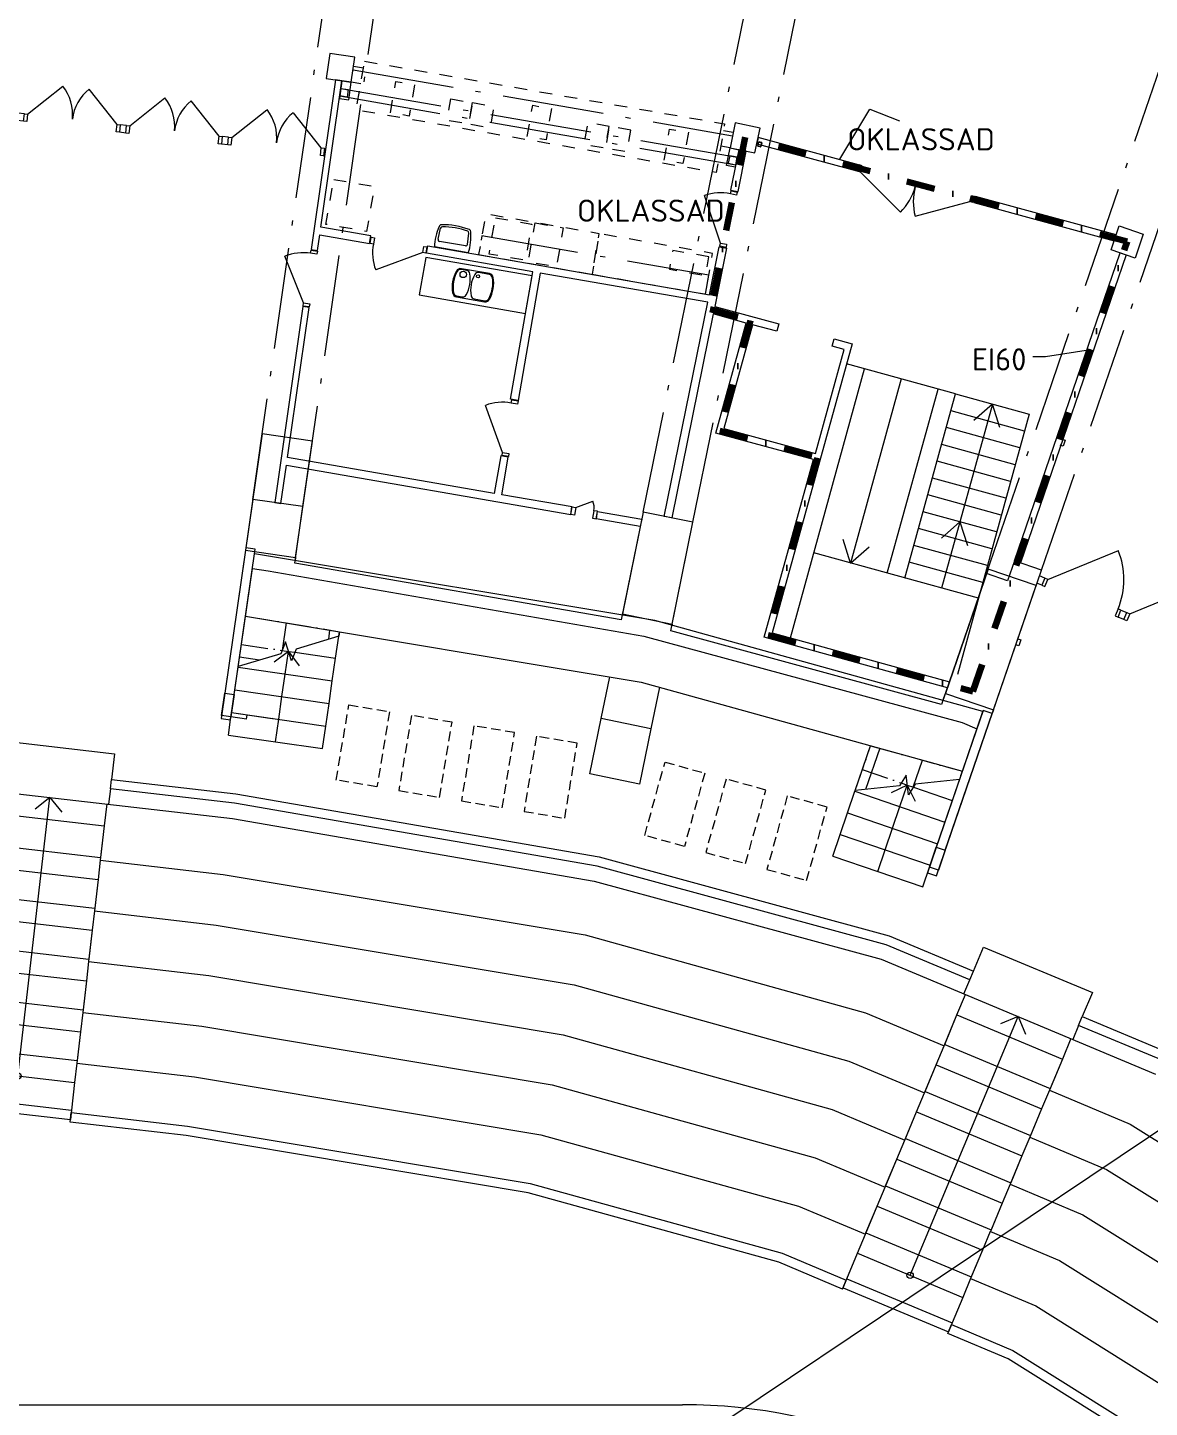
# Model space of a CAD drawing. Header units: millimetres. Extents: x -106764 to 80178, y -104573 to 57950.
# Drawn here: x 11191 to 28876, y 15084 to 36826 of the extents above; entities that cross this region are included whole.
import ezdxf

# ---------------------------------------------------------------- set-up
doc = ezdxf.new("R2010")
doc.units = ezdxf.units.MM
doc.header["$LTSCALE"] = 100
for name, pattern in [('2 Streckad kort', [2.25, 1.5, -0.75]), ('Brand EI 60', [10.5, 4.5, -3, 0, -3]), ('IMPORT-A_PSTRECK_4', [24, 16, -3.6, 0.8, -3.6]), ('IMPORT-DASHED_1', [4, 2, -2]), ('Overhead', [6.2, 4.2, -1, 0, -1])]:
    doc.linetypes.add(name, pattern=pattern)
for name, color, linetype, lineweight in [('A-------T--', 1, 'Continuous', 13), ('A-------T2N', 1, 'Continuous', 13), ('A--VE---E-N', 1, 'Continuous', 9), ('A-27C---EJN', 1, 'Continuous', 9), ('A-27D---E-N', 7, 'Continuous', 9), ('A-3360----', 1, 'Continuous', 9), ('A-3652-EA-', 1, 'Continuous', 9), ('A-42D--CE-N', 1, 'Continuous', 9), ('A-43CB--E-N', 3, 'Continuous', 18), ('A-43CB--EJN', 1, 'Continuous', 9), ('A-44B---E-N', 1, 'Continuous', 9), ('A-45C---', 1, '2 Streckad kort', 13), ('A-45CA--E-N', 1, 'Continuous', 9), ('A-45CA--EMN', 4, 'Overhead', 9), ('A-46C---E-N', 1, 'Continuous', 9), ('A-B-B-EI-60', 6, 'Brand EI 60', 100), ('A-B-G---T1-', 1, 'Continuous', 9), ('A003', 4, 'Continuous', 9), ('A030', 7, 'Continuous', 9), ('A035', 3, 'Continuous', 9), ('A037', 1, 'IMPORT-A_PSTRECK_4', 9), ('A040', 3, 'Continuous', 9), ('A040-R', 1, 'Continuous', 9), ('A046', 1, 'Continuous', 9), ('A046-O', 1, 'IMPORT-A_PSTRECK_4', 9), ('A050', 1, 'Continuous', 9), ('A055', 12, 'IMPORT-DASHED_1', 9), ('A055-O', 12, 'IMPORT-A_PSTRECK_4', 9), ('A061', 90, 'Continuous', 9), ('A061-O', 1, 'IMPORT-A_PSTRECK_4', 9), ('A095T', 3, 'Continuous', 9)]:
    doc.layers.add(name, color=color, linetype=linetype, lineweight=lineweight)
doc.styles.add('ISOCPEUR', font='isocpeur.ttf', dxfattribs={"height": 350})

# ---------------------------------------------------------------- blocks, each defined once
blk = doc.blocks.new('HUVUDBALK 3 20 25 2 - HUVUDBALK 3 20 25 42-4460847-A-40_P0010')
at = {"layer": 'A-27D---E-N'}
for p, q in [((14889, 30425), (14624, 28590)), ((15681, 30310), (14889, 30425)), ((15416, 28476), (15681, 30310)), ((14624, 28590), (15416, 28476)), ((15416, 28476), (15409, 28427)), ((15268, 27447), (15205, 27013)), ((14849, 26859), (14533, 26905)), ((15049, 25933), (14406, 26026)), ((15051, 25942), (15049, 25933))]:
    blk.add_line(p, q, dxfattribs=at)
blk = doc.blocks.new('HUVUDBALK 4 19 26 OCH 2 - HUVUDBALK 4 19 26 OCH 41-4462134-A-40_P0010')
at = {"layer": 'A-27D---E-N'}
for p, q in [((20895, 29191), (20569, 27587)), ((21679, 29032), (20895, 29191)), ((21353, 27427), (21679, 29032)), ((20565, 27567), (20569, 27587)), ((20569, 27587), (21353, 27427)), ((21353, 27427), (21349, 27407)), ((20234, 25938), (20368, 26596)), ((21151, 26434), (21018, 25778)), ((20056, 25065), (20234, 25938)), ((21018, 25778), (20234, 25938)), ((21018, 25778), (20840, 24906)), ((20840, 24906), (20056, 25065))]:
    blk.add_line(p, q, dxfattribs=at)
blk = doc.blocks.new('Pelare - Betong - Rektangulär - 400x400-4464509-A-40_P0010')
at = {"layer": 'A-27D---E-N'}
for p, q in [((200, 200), (-200, 200)), ((-200, 200), (-200, -200)), ((200, -200), (200, 200)), ((-200, -200), (200, -200))]:
    blk.add_line(p, q, dxfattribs=at)
blk = doc.blocks.new('Pelare - Betong - Rektangulär - 400x400-4464811-A-40_P0010')
at = {"layer": 'A-27D---E-N'}
for p, q in [((200, 200), (-200, 200)), ((-200, 200), (-200, -200)), ((200, -200), (200, 200)), ((-200, -200), (200, -200))]:
    blk.add_line(p, q, dxfattribs=at)
blk = doc.blocks.new('Scandinavium-Tele Trappa-Ny - Scandinavium-Tele Trappa-V24-A-40_P0010')
at = {"layer": 'A-46C---E-N'}
for p, q in [((-900, -1148), (-900, -800)), ((0, -800), (-212, -1012)), ((0, -800), (212, -1012)), ((0, -5218), (0, -800)), ((900, -800), (900, -1148)), ((-900, -1650), (-900, -1148)), ((-900, -1148), (900, -1148)), ((900, -1148), (900, -1650)), ((-900, -1650), (900, -1650)), ((-900, -1998), (-900, -1688)), ((900, -1691), (900, -1998)), ((-900, -2455), (-900, -1998)), ((-900, -1998), (900, -1998)), ((900, -1998), (900, -2455)), ((-900, -2455), (900, -2455)), ((-900, -2803), (-900, -2493)), ((900, -2496), (900, -2803)), ((-900, -3260), (-900, -2803)), ((-900, -2803), (900, -2803)), ((900, -2803), (900, -3260)), ((-900, -3260), (900, -3260)), ((-900, -3608), (-900, -3298)), ((900, -3301), (900, -3608)), ((-900, -4065), (-900, -3608)), ((-900, -3608), (900, -3608)), ((900, -3608), (900, -4065)), ((-900, -4065), (900, -4065)), ((-900, -4413), (-900, -4103)), ((900, -4106), (900, -4413)), ((-900, -4870), (-900, -4413)), ((-900, -4413), (900, -4413)), ((900, -4413), (900, -4870)), ((-900, -4870), (900, -4870)), ((-900, -5218), (-900, -4908)), ((900, -4911), (900, -5218)), ((-900, -5655), (-900, -5218)), ((-900, -5218), (900, -5218)), ((900, -5218), (900, -5655)), ((-900, -5805), (-900, -5655)), ((-900, -5655), (900, -5655)), ((-900, -5805), (900, -5805)), ((900, -5655), (900, -5805))]:
    blk.add_line(p, q, dxfattribs=at)
blk.add_circle((0, -5218), 50, dxfattribs=at)
blk = doc.blocks.new('Scandinavium-Tele Trappa-Ny - Scandinavium-Tele Trappa-V32-A-40_P0010')
at = {"layer": 'A-46C---E-N'}
for p, q in [((-900, -1148), (-900, -800)), ((0, -800), (-212, -1012)), ((0, -800), (212, -1012)), ((0, -5218), (0, -800)), ((900, -800), (900, -1148)), ((-900, -1650), (-900, -1148)), ((-900, -1148), (900, -1148)), ((900, -1148), (900, -1650)), ((-900, -1650), (900, -1650)), ((-900, -1998), (-900, -1674)), ((900, -1678), (900, -1998)), ((-900, -2455), (-900, -1998)), ((-900, -1998), (900, -1998)), ((900, -1998), (900, -2455)), ((-900, -2455), (900, -2455)), ((-900, -2803), (-900, -2479)), ((900, -2483), (900, -2803)), ((-900, -3260), (-900, -2803)), ((-900, -2803), (900, -2803)), ((900, -2803), (900, -3260)), ((-900, -3260), (900, -3260)), ((-900, -3608), (-900, -3284)), ((900, -3288), (900, -3608)), ((-900, -4065), (-900, -3608)), ((-900, -3608), (900, -3608)), ((900, -3608), (900, -4065)), ((-900, -4065), (900, -4065)), ((-900, -4413), (-900, -4089)), ((900, -4093), (900, -4413)), ((-900, -4870), (-900, -4413)), ((-900, -4413), (900, -4413)), ((900, -4413), (900, -4870)), ((-900, -4870), (900, -4870)), ((-900, -5218), (-900, -4894)), ((900, -4898), (900, -5218)), ((-900, -5655), (-900, -5218)), ((-900, -5218), (900, -5218)), ((900, -5218), (900, -5655)), ((-900, -5805), (-900, -5655)), ((-900, -5655), (900, -5655)), ((-900, -5805), (900, -5805)), ((900, -5655), (900, -5805))]:
    blk.add_line(p, q, dxfattribs=at)
blk.add_circle((0, -5218), 50, dxfattribs=at)
blk = doc.blocks.new('PD15')
at = {"layer": 'A-------T--'}
for p, q in [((156, -60), (657, -561)), ((1576, -60), (1075, -561))]:
    blk.add_line(p, q, dxfattribs=at)
for centre, start, end in [((153, -57), 315, 359.742), ((1579, -57), 180.258, 225)]:
    blk.add_arc(centre, 713, start, end, dxfattribs=at)
at = {"layer": 'A046', "flags": 128}
for points in [[(156, -60), (106, -60), (106, 60), (156, 60)], [(1626, -60), (1576, -60), (1576, 60), (1626, 60)]]:
    blk.add_lwpolyline(points, close=True, dxfattribs=at)
blk = doc.blocks.new('D13')
at = {"layer": 'A-------T--'}
blk.add_line((-50, -120), (-899, -969), dxfattribs=at)
blk.add_arc((-50, -120), 1200, 180, 225, dxfattribs=at)
at = {"layer": 'A046', "flags": 128}
for points in [[(-1300, -120), (-1250, -120), (-1250, 0), (-1300, 0)], [(-50, -120), (0, -120), (0, 0), (-50, 0)]]:
    blk.add_lwpolyline(points, close=True, dxfattribs=at)
blk = doc.blocks.new('Dörrparti ABU')
at = {"layer": 'A-43CB--E-N'}
for p, q in [((-8825, -64289), (-8725, -64289)), ((-7205, -64289), (-7105, -64289)), ((-8825, -64409), (-8725, -64409)), ((-7105, -64409), (-7205, -64409))]:
    blk.add_line(p, q, dxfattribs=at)
at = {"layer": 'A-42D--CE-N'}
for name, p in [('PD15', (-10451, -64349)), ('PD15', (-8831, -64349)), ('D13', (-5805, -64289))]:
    blk.add_blockref(name, p, dxfattribs=at)
blk = doc.blocks.new('Dörrparti DGOR')
at = {"layer": 'A-43CB--E-N'}
for p, q in [((-7755, -60446), (-7655, -60446)), ((-7755, -60566), (-7655, -60566)), ((-6135, -60446), (-6035, -60446)), ((-6135, -60566), (-6035, -60566)), ((-4515, -60446), (-4415, -60446)), ((-4515, -60566), (-4415, -60566))]:
    blk.add_line(p, q, dxfattribs=at)
at = {"layer": 'A-42D--CE-N'}
for name, p in [('PD15', (-9381, -60506)), ('PD15', (-7761, -60506)), ('PD15', (-6141, -60506)), ('D13', (-3115, -60446))]:
    blk.add_blockref(name, p, dxfattribs=at)

msp = doc.modelspace()

# ---------------------------------------------------------------- linework, layer by layer
at = {"layer": 'A-------T2N'}
for p, q in [((23997.5, 34752), (24469.7, 35539)), ((24469.7, 35539), (24935.2, 35356))]:
    msp.add_line(p, q, dxfattribs=at)
at = {"layer": 'A--VE---E-N'}
for p, q in [((26332.7, 28293.1), (25661, 26335.5)), ((27089.4, 28033.5), (26332.7, 28293.1)), ((26417.7, 26075.9), (27089.4, 28033.5)), ((25621.8, 26221.2), (25661, 26335.5)), ((25661, 26335.5), (26417.7, 26075.9)), ((26417.7, 26075.9), (26397.2, 26016.1)), ((25153.5, 24856.5), (25299.9, 25283.2))]:
    msp.add_line(p, q, dxfattribs=at)
at = {"layer": 'A-27C---EJN'}
for p, q in [((12496, 24828.9), (12513.1, 24977.9)), ((14453.4, 24603.5), (12496, 24828.9)), ((12513.1, 24977.9), (14474.8, 24752.1)), ((20169, 23611.2), (14453.4, 24603.5)), ((14474.8, 24752.1), (20201.6, 23757.8)), ((20201.6, 23757.8), (24773, 22515.1)), ((24724.2, 22373), (20169, 23611.2)), ((24773, 22515.1), (26101.9, 21959.9)), ((26044.1, 21821.4), (24724.2, 22373)), ((26044.1, 21821.4), (26101.9, 21959.9)), ((27760.3, 21104.3), (27818.2, 21242.8)), ((29077.6, 20553.9), (27760.3, 21104.3)), ((27818.2, 21242.8), (29146.9, 20687.5)), ((11861.2, 19580.4), (11878.6, 19729.4)), ((13691.4, 19366.7), (11861.2, 19580.4)), ((11878.6, 19729.4), (13712.5, 19515.3)), ((19081.3, 18467.5), (13691.4, 19366.7)), ((13712.5, 19515.3), (19113.8, 18614.1)), ((19113.8, 18614.1), (23085.1, 17512.3)), ((23035.7, 17370.3), (19081.3, 18467.5)), ((23085.1, 17512.3), (24095.8, 17087.3)), ((24037.7, 16949), (23035.7, 17370.3)), ((24037.7, 16949), (24095.8, 17087.3)), ((25697, 16251.3), (25755.1, 16389.6)), ((25755.1, 16389.6), (26720.9, 15983.5)), ((26651.6, 15849.9), (25697, 16251.3)), ((26720.9, 15983.5), (29878.9, 14005.6)), ((29786.3, 13886.6), (26651.6, 15849.9)), ((-21516, 15126.5), (21516, 15126.5))]:
    msp.add_line(p, q, dxfattribs=at)
msp.add_arc((21516, 6546.5), 8580, 360, 90, dxfattribs=at)
at = {"layer": 'A-3360----'}
for p, q in [((25821.5, 31053), (24100.2, 31527.4)), ((23217.9, 27209), (24386.3, 31448.6)), ((24743.7, 28229), (25543.2, 31129.7)), ((26399.9, 30893.6), (26107.1, 30635.8)), ((26905.3, 30469.1), (25748.4, 30787.9)), ((26832.2, 30204), (25675.3, 30522.8)), ((26759.2, 29938.8), (25602.3, 30257.7)), ((26686.1, 29673.7), (25529.2, 29992.6)), ((26613, 29408.6), (25456.1, 29727.4)), ((26540, 29143.5), (25383.1, 29462.3)), ((26466.9, 28878.4), (25310, 29197.2)), ((26393.8, 28613.3), (25237, 28932.1)), ((26178.9, 27833.5), (23586.9, 28547.8)), ((24165.3, 28388.4), (24458.1, 28646.2)), ((26320.8, 28348.1), (25163.9, 28667)), ((26247.7, 28083), (25090.8, 28401.9))]:
    msp.add_line(p, q, dxfattribs=at)
at = {"layer": 'A-3360----', "flags": 128}
for points in [[(24964.7, 31289.1), (24165.3, 28388.4), (24045.9, 28759.8)], [(25022, 28152.3), (25821.5, 31053), (26978.3, 30734.2), (25848, 26632.9)], [(26519.3, 30522.2), (26399.9, 30893.6), (25600.5, 27992.9)], [(25595.6, 28780), (25888.5, 29037.8), (26007.9, 28666.4)]]:
    msp.add_lwpolyline(points, dxfattribs=at)
at = {"layer": 'A-3652-EA-', "flags": 128}
msp.add_lwpolyline([(19832.1, 29262.3), (19812.1, 29143.9), (19753, 29153.9), (19773, 29272.3), (19832.1, 29262.3), (20104, 29363.3)], dxfattribs=at)
msp.add_lwpolyline([(20177.2, 29203.9), (20118.1, 29213.9), (20098.1, 29095.6), (20157.2, 29085.5)], close=True, dxfattribs=at)
at = {"layer": 'A-3652-EA-'}
msp.add_arc((19832.1, 29262.3), 290, 350.3969, 20.3969, dxfattribs=at)
at = {"layer": 'A-42D--CE-N'}
for points in [[(27502.8, 30342.8), (27550, 30326.2), (27516.9, 30231.9), (27469.7, 30248.4)], [(26801.7, 27194.9), (26848.9, 27178.3), (26815.7, 27084), (26768.6, 27100.5)]]:
    msp.add_lwpolyline(points, dxfattribs=at)
at = {"layer": 'A-43CB--E-N'}
for p, q in [((15856.8, 34804.7), (15874, 34802.7)), ((15870.5, 34923.9), (15891.2, 34921.6)), ((14629.9, 28629.1), (14299.6, 26339)), ((14448.1, 26317.6), (14778.4, 28607.6)), ((14778.4, 28607.6), (14629.9, 28629.1)), ((27182.3, 28039.5), (27102.9, 28072.8)), ((27228.7, 28150.2), (27142, 28186.6)), ((14299.6, 26339), (14448.1, 26317.6)), ((26255.3, 26064.8), (25516.6, 23912)), ((25658.5, 23863.3), (26397.2, 26016.1)), ((26397.2, 26016.1), (26255.3, 26064.8)), ((25516.6, 23912), (25658.5, 23863.3))]:
    msp.add_line(p, q, dxfattribs=at)
at = {"layer": 'A-43CB--EJN'}
for p, q in [((15937.6, 27188), (15958.4, 27332.1)), ((16106.4, 27307.4), (16096, 27235.8)), ((14248.7, 25986.3), (14299.6, 26339)), ((14448.1, 26317.6), (14397.2, 25964.9)), ((14397.2, 25964.9), (14248.7, 25986.3)), ((14644.1, 25929.3), (14397.2, 25964.9)), ((14644.1, 25929.3), (14654.2, 25999.2)), ((24236.6, 24803.4), (24479.4, 25510.8)), ((24624.2, 25470.6), (24401.2, 24820.8)), ((25409.2, 23598.8), (25516.6, 23912)), ((25658.5, 23863.3), (25551.1, 23550.2)), ((25551.1, 23550.2), (25409.2, 23598.8))]:
    msp.add_line(p, q, dxfattribs=at)
at = {"layer": 'A-44B---E-N'}
for p, q in [((21080.6, 27481.2), (14767.8, 28534.4)), ((14626.4, 27554.3), (20866.2, 26513.3)), ((26249.3, 26047.2), (21080.6, 27481.2)), ((20866.2, 26513.3), (25927.4, 25109.1)), ((25927.4, 25109.1), (26249.3, 26047.2)), ((10712.1, 25597.1), (12559.9, 25384.4)), ((12559.9, 25384.4), (12513.1, 24977.9)), ((8670, 25027), (14419, 24365)), ((12496, 24828.9), (12468.4, 24589.6)), ((14419, 24365), (20121, 23375)), ((12398.8, 24247.3), (12336.7, 23708.2)), ((12336.7, 23708.2), (14274.6, 23481.9)), ((14274.6, 23481.9), (19981.1, 22529.8)), ((12301.5, 23402.9), (12244.6, 22908.4)), ((20121, 23375), (24646, 22145)), ((12244.6, 22908.4), (14161.6, 22684.6)), ((14161.6, 22684.6), (19806.7, 21742.8)), ((12209.4, 22603.2), (12152.5, 22108.7)), ((19981.1, 22529.8), (24402, 21303.3)), ((26101.9, 21959.9), (26259.8, 22337.7)), ((26259.8, 22337.7), (27976, 21620.6)), ((12152.5, 22108.7), (14048.6, 21887.3)), ((24646, 22145), (28973, 20337)), ((12117.4, 21803.5), (12060.4, 21309)), ((14048.6, 21887.3), (19632.4, 20955.7)), ((19806.7, 21742.8), (24137.3, 20541.3)), ((25951.4, 21599.6), (26044.1, 21821.4)), ((27976, 21620.6), (27818.2, 21242.8)), ((12060.4, 21309), (13935.7, 21090)), ((13935.7, 21090), (19458.1, 20168.7)), ((24402, 21303.3), (25639.8, 20782.8)), ((25639.8, 20782.8), (25842.5, 21267.9)), ((27760.3, 21104.3), (27667.6, 20882.4)), ((12025.3, 21003.8), (11968.3, 20509.3)), ((19632.4, 20955.7), (23872.6, 19779.3)), ((11968.3, 20509.3), (13822.7, 20292.8)), ((24137.3, 20541.3), (25329.4, 20040)), ((25329.4, 20040), (25514.8, 20483.6)), ((27503.3, 20574), (27299, 20085.1)), ((13822.7, 20292.8), (19283.7, 19381.6)), ((11933.2, 20204.1), (11883.2, 19769.9)), ((19458.1, 20168.7), (23607.9, 19017.3)), ((27299, 20085.1), (28572.1, 19549.8)), ((27175.6, 19789.7), (26988.7, 19342.3)), ((23872.6, 19779.3), (25019, 19297.2)), ((25019, 19297.2), (25204.4, 19740.9)), ((19283.7, 19381.6), (23343.2, 18255.4)), ((28572.1, 19549.8), (32350.9, 17183.1)), ((26988.7, 19342.3), (28200, 18833)), ((23607.9, 19017.3), (24708.7, 18554.5)), ((24708.7, 18554.5), (24894, 18998.1)), ((26865.2, 19046.9), (26678.3, 18599.5)), ((28200, 18833), (31854.1, 16544.4)), ((26678.3, 18599.5), (27827.9, 18116.2)), ((26554.9, 18304.1), (26368, 17856.8)), ((23343.2, 18255.4), (24398.3, 17811.7)), ((24398.3, 17811.7), (24583.7, 18255.3)), ((27827.9, 18116.2), (31357.2, 15905.7)), ((26368, 17856.8), (27455.8, 17399.3)), ((24104.8, 17109.3), (24273.3, 17512.6)), ((26244.5, 17561.4), (26057.6, 17114)), ((27455.8, 17399.3), (30860.3, 15267.1)), ((26057.6, 17114), (27083.7, 16682.5)), ((25934.2, 16818.6), (25765.7, 16415.4)), ((27083.7, 16682.5), (30363.4, 14628.4))]:
    msp.add_line(p, q, dxfattribs=at)
at = {"layer": 'A-45C---'}
for p, q in [((16057.6, 24969), (16255.1, 26152.7)), ((16255.1, 26152.7), (16896.2, 26045.7)), ((16896.2, 26045.7), (16698.7, 24862.1)), ((17241.3, 25987.3), (17043.8, 24803.6)), ((17882.5, 25880.3), (17241.3, 25987.3)), ((17685, 24696.7), (17882.5, 25880.3)), ((18227.8, 25823.5), (18030.3, 24639.9)), ((18869, 25716.6), (18227.8, 25823.5)), ((18671.5, 24532.9), (18869, 25716.6)), ((19214.2, 25659), (19016.7, 24475.3)), ((19855.3, 25552), (19214.2, 25659)), ((19657.8, 24368.4), (19855.3, 25552)), ((20919, 24096.7), (21239.8, 25253)), ((21239.8, 25253), (21866.2, 25079.2)), ((21866.2, 25079.2), (21545.3, 23922.9)), ((16698.7, 24862.1), (16057.6, 24969)), ((17043.8, 24803.6), (17685, 24696.7)), ((22203.2, 24984.8), (21882.4, 23828.5)), ((22829.5, 24811.1), (22203.2, 24984.8)), ((22508.7, 23654.7), (22829.5, 24811.1)), ((18030.3, 24639.9), (18671.5, 24532.9)), ((23167, 24718.3), (22846.2, 23562)), ((23793.4, 24544.5), (23167, 24718.3)), ((19016.7, 24475.3), (19657.8, 24368.4)), ((23472.5, 23388.2), (23793.4, 24544.5)), ((21545.3, 23922.9), (20919, 24096.7)), ((21882.4, 23828.5), (22508.7, 23654.7)), ((22846.2, 23562), (23472.5, 23388.2))]:
    msp.add_line(p, q, dxfattribs=at)
at = {"layer": 'A-45CA--E-N'}
for p, q in [((16096, 27235.8), (15423.4, 27032.8)), ((16046.1, 26889.6), (16096, 27235.8)), ((15184.1, 26960.6), (14511.5, 26757.6)), ((15303.8, 26996.7), (15077.3, 26827.3)), ((15258.6, 27146.3), (15184.1, 26960.6)), ((15204.4, 27011), (15303.8, 26996.7)), ((15204.4, 27011), (15303.8, 26996.7)), ((15252.4, 26640.4), (15303.8, 26996.7)), ((15348.9, 26847.1), (15258.6, 27146.3)), ((15303.8, 26996.7), (15473.2, 26770.2)), ((15423.4, 27032.8), (15348.9, 26847.1)), ((15403.2, 26982.4), (16046.1, 26889.6)), ((15403.2, 26982.4), (16046.1, 26889.6)), ((14510.1, 26747.5), (15994.7, 26533.3)), ((14510.1, 26747.5), (15994.7, 26533.3)), ((15994.7, 26533.3), (16046.1, 26889.6)), ((15201, 26284.1), (15252.4, 26640.4)), ((15943.3, 26177), (15994.7, 26533.3)), ((14458.7, 26391.2), (15943.3, 26177)), ((14458.7, 26391.2), (15943.3, 26177)), ((15149.6, 25927.8), (15201, 26284.1)), ((15891.9, 25820.7), (15943.3, 26177)), ((14355.9, 25678.5), (14397.2, 25964.9)), ((14407.3, 26034.8), (15891.9, 25820.7)), ((14407.3, 26034.8), (15891.9, 25820.7)), ((15098.2, 25571.5), (15149.6, 25927.8)), ((14355.9, 25678.5), (15840.5, 25464.4)), ((14355.9, 25678.5), (15840.5, 25464.4)), ((15840.5, 25464.4), (15891.9, 25820.7)), ((25043, 25046.1), (24935.2, 24877.5)), ((25076, 24735.4), (25043, 25046.1)), ((24116.5, 24453.1), (24233.3, 24793.6)), ((24233.3, 24793.6), (24236.6, 24803.4)), ((24233.3, 24793.6), (25652.1, 24306.8)), ((24233.3, 24793.6), (25652.1, 24306.8)), ((24935.2, 24877.5), (24236.6, 24803.4)), ((25059.5, 24890.7), (24805.5, 24766.5)), ((24942.7, 24550.2), (25059.5, 24890.7)), ((24964.5, 24923.3), (25059.5, 24890.7)), ((24964.5, 24923.3), (25059.5, 24890.7)), ((25059.5, 24890.7), (25183.8, 24636.7)), ((25183.8, 24903.9), (25076, 24735.4)), ((25154.6, 24858.1), (25768.9, 24647.3)), ((25154.6, 24858.1), (25768.9, 24647.3)), ((25882.5, 24978.1), (25183.8, 24903.9)), ((23999.6, 24112.6), (24116.5, 24453.1)), ((24116.5, 24453.1), (25535.3, 23966.3)), ((24116.5, 24453.1), (25535.3, 23966.3)), ((24825.9, 24209.7), (24942.7, 24550.2)), ((24709, 23869.2), (24825.9, 24209.7)), ((23882.8, 23772.1), (23999.6, 24112.6)), ((23999.6, 24112.6), (25418.4, 23625.8)), ((23999.6, 24112.6), (25418.4, 23625.8)), ((23882.8, 23772.1), (25301.6, 23285.3)), ((23882.8, 23772.1), (25301.6, 23285.3)), ((24592.2, 23528.7), (24709, 23869.2)), ((25301.6, 23285.3), (25409.2, 23598.8))]:
    msp.add_line(p, q, dxfattribs=at)
at = {"layer": 'A-45CA--EMN'}
for p, q in [((14616.2, 27483.5), (14626.4, 27554.3)), ((14626.4, 27554.3), (16106.4, 27307.4)), ((16096, 27235.8), (16106.4, 27307.4)), ((14561.5, 27103.8), (15204.4, 27011)), ((14561.5, 27103.8), (15204.4, 27011)), ((15303.8, 26996.7), (15403.2, 26982.4)), ((15303.8, 26996.7), (15403.2, 26982.4)), ((24236.6, 24803.4), (24479.4, 25510.8)), ((24479.4, 25510.8), (25927.4, 25109.1)), ((24350.1, 25134.2), (24964.5, 24923.3)), ((24350.1, 25134.2), (24964.5, 24923.3)), ((25903.8, 25040.2), (25927.4, 25109.1)), ((25059.5, 24890.7), (25154.6, 24858.1)), ((25059.5, 24890.7), (25154.6, 24858.1))]:
    msp.add_line(p, q, dxfattribs=at)
at = {"layer": 'A-B-B-EI-60'}
for p, q in [((22504.1, 35098.8), (21953.8, 32391.2)), ((28526.8, 33454.8), (22504.1, 35098.8)), ((26093.9, 26364.6), (28526.8, 33454.8)), ((21953.8, 32391.2), (22585.9, 32212.9)), ((22585.9, 32212.9), (22105.9, 30469.7)), ((22105.9, 30469.7), (23643.9, 30047.5)), ((23643.9, 30047.5), (22866.4, 27254.3)), ((22866.4, 27254.3), (26093.9, 26364.6))]:
    msp.add_line(p, q, dxfattribs=at)
at = {"layer": 'A-B-G---T1-', "flags": 128}
msp.add_lwpolyline([(27944.8, 31749.7), (27237, 31636), (27037, 31636)], dxfattribs=at)
at = {"layer": 'A003'}
msp.add_line((44082.9, 29537.8), (-44082.9, -29537.8), dxfattribs=at)
at = {"layer": 'A030', "flags": 128}
for points in [[(28270.4, 33323.8), (28400.2, 33702.2), (28778.6, 33572.3), (28648.8, 33194)], [(25925.4, 25873.6), (26156.6, 25777), (25377.6, 23506.9), (25519.5, 23458.3), (27172.9, 28276.8), (26747.3, 28422.9), (26640.1, 28110.4), (26309, 28224), (25600.4, 26158.8), (21331, 27319.4), (21678.9, 29031), (20894.9, 29190.3), (20549.8, 27492.7), (15403.2, 28386.3), (15531.8, 29277.9), (14740, 29392.1), (14241.6, 25937), (14390.7, 25919.8), (14734.3, 28302.3), (14981.8, 28266.6), (20906.2, 27238)]]:
    msp.add_lwpolyline(points, close=True, dxfattribs=at)
at = {"layer": 'A035', "flags": 128}
for points in [[(15796.1, 33561.9), (16582.8, 33425.3), (16603.3, 33543.5), (15813.2, 33680.7), (16146, 35987.5), (16047, 36001.8), (15661.5, 33329.4), (15760.5, 33315.2)], [(22707.4, 35094.7), (22687.4, 34996.5), (24262.8, 34568.2), (24289, 34664.7)], [(22390.9, 34240.6), (22520.4, 34877.6), (22402.8, 34901.5), (22273.3, 34264.5)], [(26105.9, 34067.2), (28319, 33465.5), (28351.6, 33560.3), (26132.1, 34163.7)], [(28506.9, 33242.7), (26841.9, 28390.4), (26747.3, 28422.9), (28412.3, 33275.1)], [(18665.9, 29464.5), (18768.6, 30055.6), (18650.4, 30076.2), (18547.7, 29485), (15289.6, 30050.7), (15630.6, 32414.5), (15531.6, 32428.8), (15086.4, 29342.1), (15185.4, 29327.8), (15272.5, 29931.9), (19753, 29154.4), (19777, 29272)], [(20153, 29084.1), (20176.9, 29201.7), (20872.8, 29081.3), (20848.9, 28963.7)]]:
    msp.add_lwpolyline(points, close=True, dxfattribs=at)
msp.add_lwpolyline([(18924.5, 30952.2), (18806, 30972.8), (19154.3, 32978.8), (17479.4, 33269.6), (17499.9, 33387.9), (21938.5, 32617.2), (22092.1, 33372.7), (22209.7, 33348.8), (22023.1, 32430.9), (23036, 32155.5), (23004, 32039.9), (22618, 32144.8), (22164.9, 30506.3), (23612.3, 30112.8), (24065.5, 31751.3), (23872.5, 31803.8), (23904.5, 31919.4), (24187.3, 31842.5), (22927.9, 27289.1), (25723, 26516.1), (25690.5, 26421.3), (22804.9, 27219.4), (23579, 30018.2), (22041.7, 30436.1), (22521.5, 32171), (21999.1, 32313.1), (21345.7, 29098.7), (21228.1, 29122.6), (21914.6, 32499.6), (19272.5, 32958.3), (18924.2, 30952.2)], dxfattribs=at)
at = {"layer": 'A037'}
for p, q in [((26309, 28224), (31501.7, 43356.8)), ((27172.9, 28276.8), (32258.3, 43097.2)), ((14740, 29392.1), (16284.3, 40098.4)), ((15531.8, 29277.9), (17076.1, 39984.2)), ((20894.9, 29190.3), (22884.1, 38975.8)), ((21678.9, 29031), (23665.1, 38802.2))]:
    msp.add_line(p, q, dxfattribs=at)
at = {"layer": 'A040', "flags": 128}
for points in [[(16294.4, 35966.1), (16146, 35987.5), (16105.8, 35708.9), (16254.3, 35687.5)], [(22265.6, 34929.4), (22402.8, 34901.5), (22346.7, 34625.3), (22209.5, 34653.2)]]:
    msp.add_lwpolyline(points, close=True, dxfattribs=at)
at = {"layer": 'A040-R'}
for p, q in [((22687.4, 34996.5), (22707.4, 35094.7)), ((28319, 33465.5), (28351.6, 33560.3))]:
    msp.add_line(p, q, dxfattribs=at)
at = {"layer": 'A046'}
for p, q in [((24950.5, 33916.6), (24314.7, 34554.1)), ((25182.9, 33853.4), (26044.5, 34083.8))]:
    msp.add_line(p, q, dxfattribs=at)
at = {"layer": 'A046', "flags": 128}
for points in [[(24272.3, 34565.6), (24320.5, 34552.4), (24346.9, 34648.9), (24298.6, 34662.1)], [(22271, 34205.6), (22281, 34254.6), (22379, 34234.6), (22369, 34185.6)], [(26092.7, 34070.8), (26044.5, 34083.8), (26070.6, 34180.4), (26118.9, 34167.3)], [(16641.9, 33415), (16592.6, 33423.6), (16609.7, 33522.1), (16659, 33513.6)], [(15653, 33270.1), (15660.1, 33319.5), (15759.1, 33305.3), (15751.9, 33255.8)], [(18815.7, 30910.2), (18824.3, 30959.5), (18922.8, 30942.3), (18914.3, 30893.1)]]:
    msp.add_lwpolyline(points, close=True, dxfattribs=at)
for points in [[(22113.2, 33431.5), (22211.1, 33411.6), (22201.1, 33362.6), (22103.2, 33382.5), (22113.2, 33431.5), (21862.8, 34180.8)], [(17420.3, 33279.9), (17437.4, 33378.4), (17486.6, 33369.9), (17469.5, 33271.4), (17420.3, 33279.9), (16678.6, 33007.8)], [(15540.2, 32488.1), (15639.2, 32473.9), (15632, 32424.4), (15533, 32438.7), (15540.2, 32488.1), (15246.9, 33221.7)], [(18680.3, 30131.9), (18778.9, 30114.7), (18770.3, 30065.5), (18671.8, 30082.6), (18680.3, 30131.9), (18408.4, 30873.6)]]:
    msp.add_lwpolyline(points, dxfattribs=at)
at = {"layer": 'A046'}
for centre, radius, start, end in [((22113.2, 33431.5), 790, 78.47334, 108.47334), ((24320.7, 34552.5), 895, 314.72472, 344.72472), ((26048, 34082.9), 895, 164.85607, 194.85607), ((15540.2, 32488.1), 790, 81.79212, 111.79212), ((17420.3, 33279.9), 790, 170.15034, 200.15034), ((18680.3, 30131.9), 790, 80.13171, 110.13171)]:
    msp.add_arc(centre, radius, start, end, dxfattribs=at)
at = {"layer": 'A046-O'}
msp.add_line((16322.4, 36160.2), (22304.7, 35121.5), dxfattribs=at)
at = {"layer": 'A050'}
for p, q in [((17661.4, 33489.5), (17701.6, 33665.6)), ((18125.9, 33408.8), (18147.4, 33588.1)), ((18136.8, 33277.3), (17606.7, 33369.3)), ((18093.9, 33385), (17683.5, 33456.3)), ((18114.4, 32997), (18026.5, 33012.3)), ((18471.7, 32950.2), (18029, 33027)), ((18469.1, 32935.4), (18302.3, 32964.4)), ((17952, 32583.7), (18394.7, 32506.8)), ((17954.6, 32598.5), (18042.6, 32583.2)), ((18230.5, 32550.6), (18397.3, 32521.6))]:
    msp.add_line(p, q, dxfattribs=at)
at = {"layer": 'A050', "flags": 128}
msp.add_lwpolyline([(17468.1, 33204.5), (17365.4, 32613.4), (19040.4, 32322.6), (19143, 32913.7)], close=True, dxfattribs=at)
at = {"layer": 'A050'}
for centre, radius in [((18058.5, 32935.7), 50), ((18292.1, 32905.2), 25)]:
    msp.add_circle(centre, radius, dxfattribs=at)
for centre, radius, start, end in [((17719.9, 33677.9), 41.7, 100.93575, 161.5471), ((17737.3, 32548.6), 1170.6, 69.06273, 91.23795), ((18346.9, 33369.4), 740.2, 154.23656, 180.00811), ((17688.2, 33483.3), 27.4, 167.14503, 260.15034), ((17728.4, 33659.5), 27.4, 88.0575, 167.14503), ((17739.7, 32564.3), 1122.6, 69.70852, 90.53198), ((18120.1, 33591.4), 27.5, 353.15565, 71.04574), ((17440, 33526.9), 740.2, 340.29257, 6.06412), ((18134.3, 33606), 41.7, 358.75358, 59.36493), ((18098.6, 33412.1), 27.4, 260.15034, 353.15565), ((18415.1, 32731.6), 531.3, 150.95638, 189.3443), ((18415.1, 32731.6), 516.3, 150.95638, 189.3443), ((18016.2, 32953.1), 75, 80.15034, 150.95638), ((18016.2, 32953.1), 60, 80.15034, 150.95638), ((17654, 32863.8), 516.3, 330.95638, 9.3443), ((18104.2, 32937.9), 60, 9.3443, 80.15034), ((18690.9, 32683.7), 516.3, 150.95638, 189.3443), ((18292.1, 32905.2), 60, 80.15034, 150.95638), ((18008.6, 32802.2), 516.3, 330.95638, 9.3443), ((18458.8, 32876.3), 60, 9.3443, 80.15034), ((18458.8, 32876.3), 75, 9.3443, 80.15034), ((18008.6, 32802.2), 531.3, 330.95638, 9.3443), ((17964.9, 32657.6), 75, 189.3443, 260.15034), ((17964.9, 32657.6), 60, 189.3443, 260.15034), ((18052.8, 32642.3), 60, 260.15034, 330.95638), ((18240.7, 32609.7), 60, 189.3443, 260.15034), ((18407.5, 32580.7), 75, 260.15034, 330.95638), ((18407.5, 32580.7), 60, 260.15034, 330.95638)]:
    msp.add_arc(centre, radius, start, end, dxfattribs=at)
at = {"layer": 'A055'}
for p, q in [((16485.2, 36186.7), (16330.1, 36213.6)), ((16442.5, 35940.4), (16294.4, 35966.1)), ((22315.4, 35174.4), (22160.3, 35201.4)), ((22265.6, 34929.4), (22117.6, 34955.1))]:
    msp.add_line(p, q, dxfattribs=at)
at = {"layer": 'A055', "flags": 128}
for points in [[(16504.1, 36295.1), (22179.2, 35309.8), (22045.7, 34541.2), (16370.6, 35526.6)], [(17292.3, 35924.8), (17206.8, 35432.1), (16911.2, 35483.5), (16996.8, 35976.1)], [(17862.7, 35702.7), (18202.7, 35643.6), (18143.6, 35303.7), (17803.7, 35362.7)], [(18202.7, 35643.6), (18542.6, 35584.6), (18483.6, 35244.7), (18143.6, 35303.7)], [(19450.1, 35550.1), (19364.5, 35057.5), (19068.9, 35108.8), (19154.5, 35601.5)], [(20360.4, 35269), (20020.5, 35328), (19961.4, 34988.1), (20301.4, 34929.1)], [(20700.3, 35210), (20360.4, 35269), (20301.4, 34929.1), (20641.3, 34870.1)], [(21607.8, 35175.5), (21522.2, 34682.9), (21226.7, 34734.2), (21312.2, 35226.8)], [(16016.7, 34434), (16657.1, 34322.8), (16533.9, 33613.4), (15893.5, 33724.6)], [(18302, 33248.6), (20090.2, 32938.1), (20201.4, 33578.6), (18413.2, 33889)], [(18566.4, 33829.2), (19137.8, 33730), (19038.6, 33158.6), (18467.2, 33257.8)], [(19191.3, 33747.8), (19634.7, 33670.8), (19527.8, 33055), (19084.4, 33132)], [(20090.2, 32938.1), (21878.5, 32627.7), (21989.7, 33268.1), (20201.4, 33578.6)], [(21931.7, 33214.8), (21360.3, 33314), (21309, 33018.4), (21880.4, 32919.2)]]:
    msp.add_lwpolyline(points, close=True, dxfattribs=at)
at = {"layer": 'A055-O', "flags": 128}
msp.add_lwpolyline([(21878.5, 32627.7), (21929.8, 32923.2), (18353.3, 33544.2), (18302, 33248.6)], dxfattribs=at)
at = {"layer": 'A061'}
for p, q in [((22701.6, 34964.1), (22716.8, 35020.3)), ((22705.4, 34963.1), (22720.7, 35019.2)), ((22726.8, 35022.7), (22758.5, 35014.1)), ((22727.9, 35026.6), (22759.5, 35018)), ((22762, 35008), (22746.7, 34951.8)), ((22765.9, 35006.9), (22750.6, 34950.8)), ((22739.5, 34944.5), (22707.9, 34953.1)), ((22740.6, 34948.3), (22708.9, 34956.9))]:
    msp.add_line(p, q, dxfattribs=at)
at = {"layer": 'A061', "flags": 128}
for points in [[(16128.6, 35867.3), (16247.4, 35850.1), (16230.3, 35731.4), (16111.5, 35748.5)], [(22378.6, 34782.1), (22261, 34806), (22237.1, 34688.4), (22354.6, 34664.5)]]:
    msp.add_lwpolyline(points, close=True, dxfattribs=at)
at = {"layer": 'A061'}
for centre, radius, start, end in [((22725.5, 35017.9), 9, 74.79156, 164.79156), ((22725.5, 35017.9), 5, 74.79156, 164.79156), ((22757.2, 35009.3), 5, 344.79156, 74.79156), ((22757.2, 35009.3), 9, 344.79156, 74.79156), ((22710.3, 34961.7), 9, 164.79156, 254.79156), ((22710.3, 34961.7), 5, 164.79156, 254.79156), ((22741.9, 34953.1), 9, 254.79156, 344.79156), ((22741.9, 34953.1), 5, 254.79156, 344.79156)]:
    msp.add_arc(centre, radius, start, end, dxfattribs=at)
at = {"layer": 'A061-O'}
for p, q in [((16111.5, 35748.4), (22354.6, 34664.5)), ((16128.6, 35867.3), (22378.6, 34782.1))]:
    msp.add_line(p, q, dxfattribs=at)

# ---------------------------------------------------------------- block references
at = {"layer": 'A-27D---E-N'}
for name, p, rotation in [('Pelare - Betong - Rektangulär - 400x400-4464509-A-40_P0010', (16125.1, 36192.7), 171.7921242196405), ('Pelare - Betong - Rektangulär - 400x400-4464811-A-40_P0010', (22501.7, 35086.7), 168.5097919942573)]:
    msp.add_blockref(name, p, dxfattribs=dict(at, rotation=rotation))
for name in ['HUVUDBALK 3 20 25 2 - HUVUDBALK 3 20 25 42-4460847-A-40_P0010', 'HUVUDBALK 4 19 26 OCH 2 - HUVUDBALK 4 19 26 OCH 41-4462134-A-40_P0010']:
    msp.add_blockref(name, (0, 0), dxfattribs=at)
at = {"layer": 'A-42D--CE-N', "rotation": 157.239060742363}
msp.add_blockref('Dörrparti ABU', (-3043.6, -28997), dxfattribs=at)
at = {"layer": 'A-43CB--E-N', "rotation": 173.4315047064848}
msp.add_blockref('Dörrparti DGOR', (-271.8, -24183.5), dxfattribs=at)
at = {"layer": 'A-46C---E-N'}
for name, p, rotation in [('Scandinavium-Tele Trappa-Ny - Scandinavium-Tele Trappa-V24-A-40_P0010', (11636, 25490.8), 353.4312954890663), ('Scandinavium-Tele Trappa-Ny - Scandinavium-Tele Trappa-V32-A-40_P0010', (27115.5, 21980.2), 337.3228054577086)]:
    msp.add_blockref(name, p, dxfattribs=dict(at, rotation=rotation))

# ---------------------------------------------------------------- texts
at = {"layer": 'A-B-G---T1-', "insert": (26937, 31772.5), "char_height": 350, "width": 1003.916, "attachment_point": 3, "line_spacing_factor": 1.149209, "style": 'ISOCPEUR'}
msp.add_mtext('EI60', dxfattribs=at)
at = {"layer": 'A095T', "char_height": 350, "width": 2718.939, "attachment_point": 1, "line_spacing_factor": 1.149209, "style": 'ISOCPEUR'}
for insert in [(24112.4, 35240.5), (19853.4, 34116)]:
    msp.add_mtext('OKLASSAD', dxfattribs=dict(at, insert=insert))

doc.saveas('drawing.dxf')
